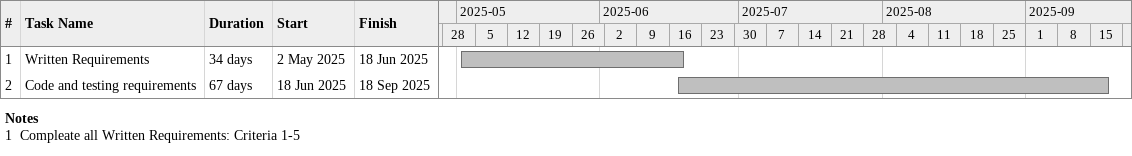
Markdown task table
| ID | Task | Duration | Start | Finish |
|---|---|---|---|---|
| 1 | Written Requirements | 34d | 2025-05-02 | 2025-06-18 |
| 2 | Code and testing requirements | 67d | 2025-06-18 | 2025-09-18 |

Notes
- 1: Compleate all Written Requirements: Criteria 1-5
